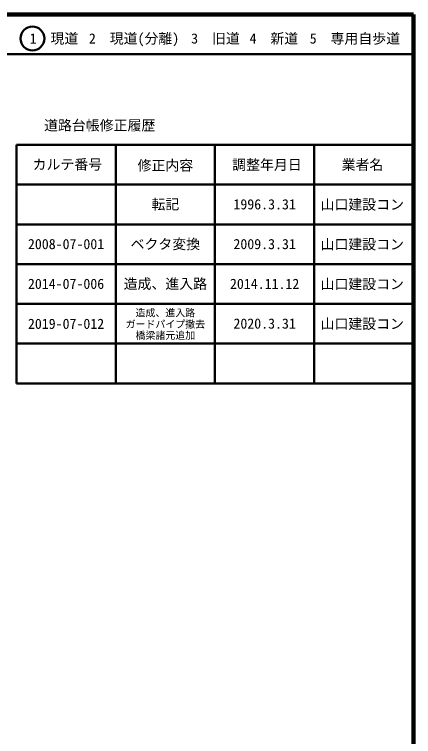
# Model space of a CAD drawing. Units: millimetres on the paper, enlarged 1000 times. Extents: x 40000 to 680000, y 20000 to 380000.
# Drawn here: x 579500 to 680000, y 198357 to 380000 of the extents above; entities that cross this region are included whole.
import ezdxf
from ezdxf.enums import TextEntityAlignment as Align

# ---------------------------------------------------------------- set-up
doc = ezdxf.new("R2010")
doc.units = ezdxf.units.MM
doc.header["$LTSCALE"] = 1000
for name, color, linetype, lineweight in [('M-TTL', 2, 'Continuous', 140), ('M-TTL-FRAM', 2, 'Continuous', 50), ('M-TTL-LINE', 7, 'Continuous', 50)]:
    doc.layers.add(name, color=color, linetype=linetype, lineweight=lineweight)
doc.layers.add('M-TTL-TXT', color=7, linetype='Continuous')
doc.styles.add('ＭＳ ゴシック', font='')
doc.styles.get('ＭＳ ゴシック').set_extended_font_data('MS Gothic')

msp = doc.modelspace()

# ---------------------------------------------------------------- linework, layer by layer
at = {"layer": 'M-TTL'}
for p, q in [((680000, 380000), (40000, 380000)), ((680000, 20000), (680000, 380000))]:
    msp.add_line(p, q, dxfattribs=at)
at = {"layer": 'M-TTL-FRAM'}
for p, q in [((580000, 347197), (580000, 287197)), ((580000, 347197), (680000, 347197)), ((580000, 287197), (680000, 287197))]:
    msp.add_line(p, q, dxfattribs=at)
at = {"layer": 'M-TTL-LINE'}
for p, q in [((40000, 370000), (680000, 370000)), ((605000, 347197), (605000, 287197)), ((630000, 347197), (630000, 287197)), ((655000, 347197), (655000, 287197)), ((580000, 337197), (680000, 337197)), ((580000, 327197), (680000, 327197)), ((580000, 317197), (680000, 317197)), ((580000, 307197), (680000, 307197)), ((580000, 297197), (680000, 297197))]:
    msp.add_line(p, q, dxfattribs=at)
msp.add_circle((584031, 373958), 3000, dxfattribs=at)

# ---------------------------------------------------------------- texts
at = {"layer": 'M-TTL-TXT', "style": 'ＭＳ ゴシック'}
for s, height, p in [('1\u3000現道', 2566, (589448, 373958)), ('2\u3000現道(分離)', 2566, (609619, 373958)), ('3\u3000旧道', 2566, (630121, 373958)), ('4\u3000新道', 2566, (644824, 373958)), ('5\u3000専用自歩道', 2566, (665228, 373958)), ('道路台帳修正履歴', 2566, (600968, 352113)), ('カルテ番号', 2566, (592839, 342277)), ('修正内容', 2566, (617509, 342023)), ('調整年月日', 2566, (643089, 342197)), ('業者名', 2566, (667134, 342197)), ('転記', 2566, (617500, 332245)), ('1996.3.31', 2566, (642500, 332245)), ('山口建設コン', 2566, (667077, 332189)), ('2008-07-001', 2566, (592500, 322245)), ('ベクタ変換', 2566, (617500, 322245)), ('2009.3.31', 2566, (642500, 322245)), ('山口建設コン', 2566, (667077, 322189)), ('2014-07-006', 2566, (592500, 312245)), ('造成、進入路', 2566, (617500, 312245)), ('2014.11.12', 2566, (642500, 312245)), ('山口建設コン', 2566, (667077, 312189)), ('造成、進入路', 1833, (617500, 304943)), ('2019-07-012', 2566, (592500, 302189)), ('2020.3.31', 2566, (642500, 302245)), ('山口建設コン', 2566, (667077, 302189)), ('ガードパイプ撤去', 1833, (617500, 302087)), ('橋梁諸元追加', 1833, (617500, 299265))]:
    msp.add_text(s, height=height, dxfattribs=at).set_placement(p, align=Align.MIDDLE_CENTER)

doc.saveas('drawing.dxf')
